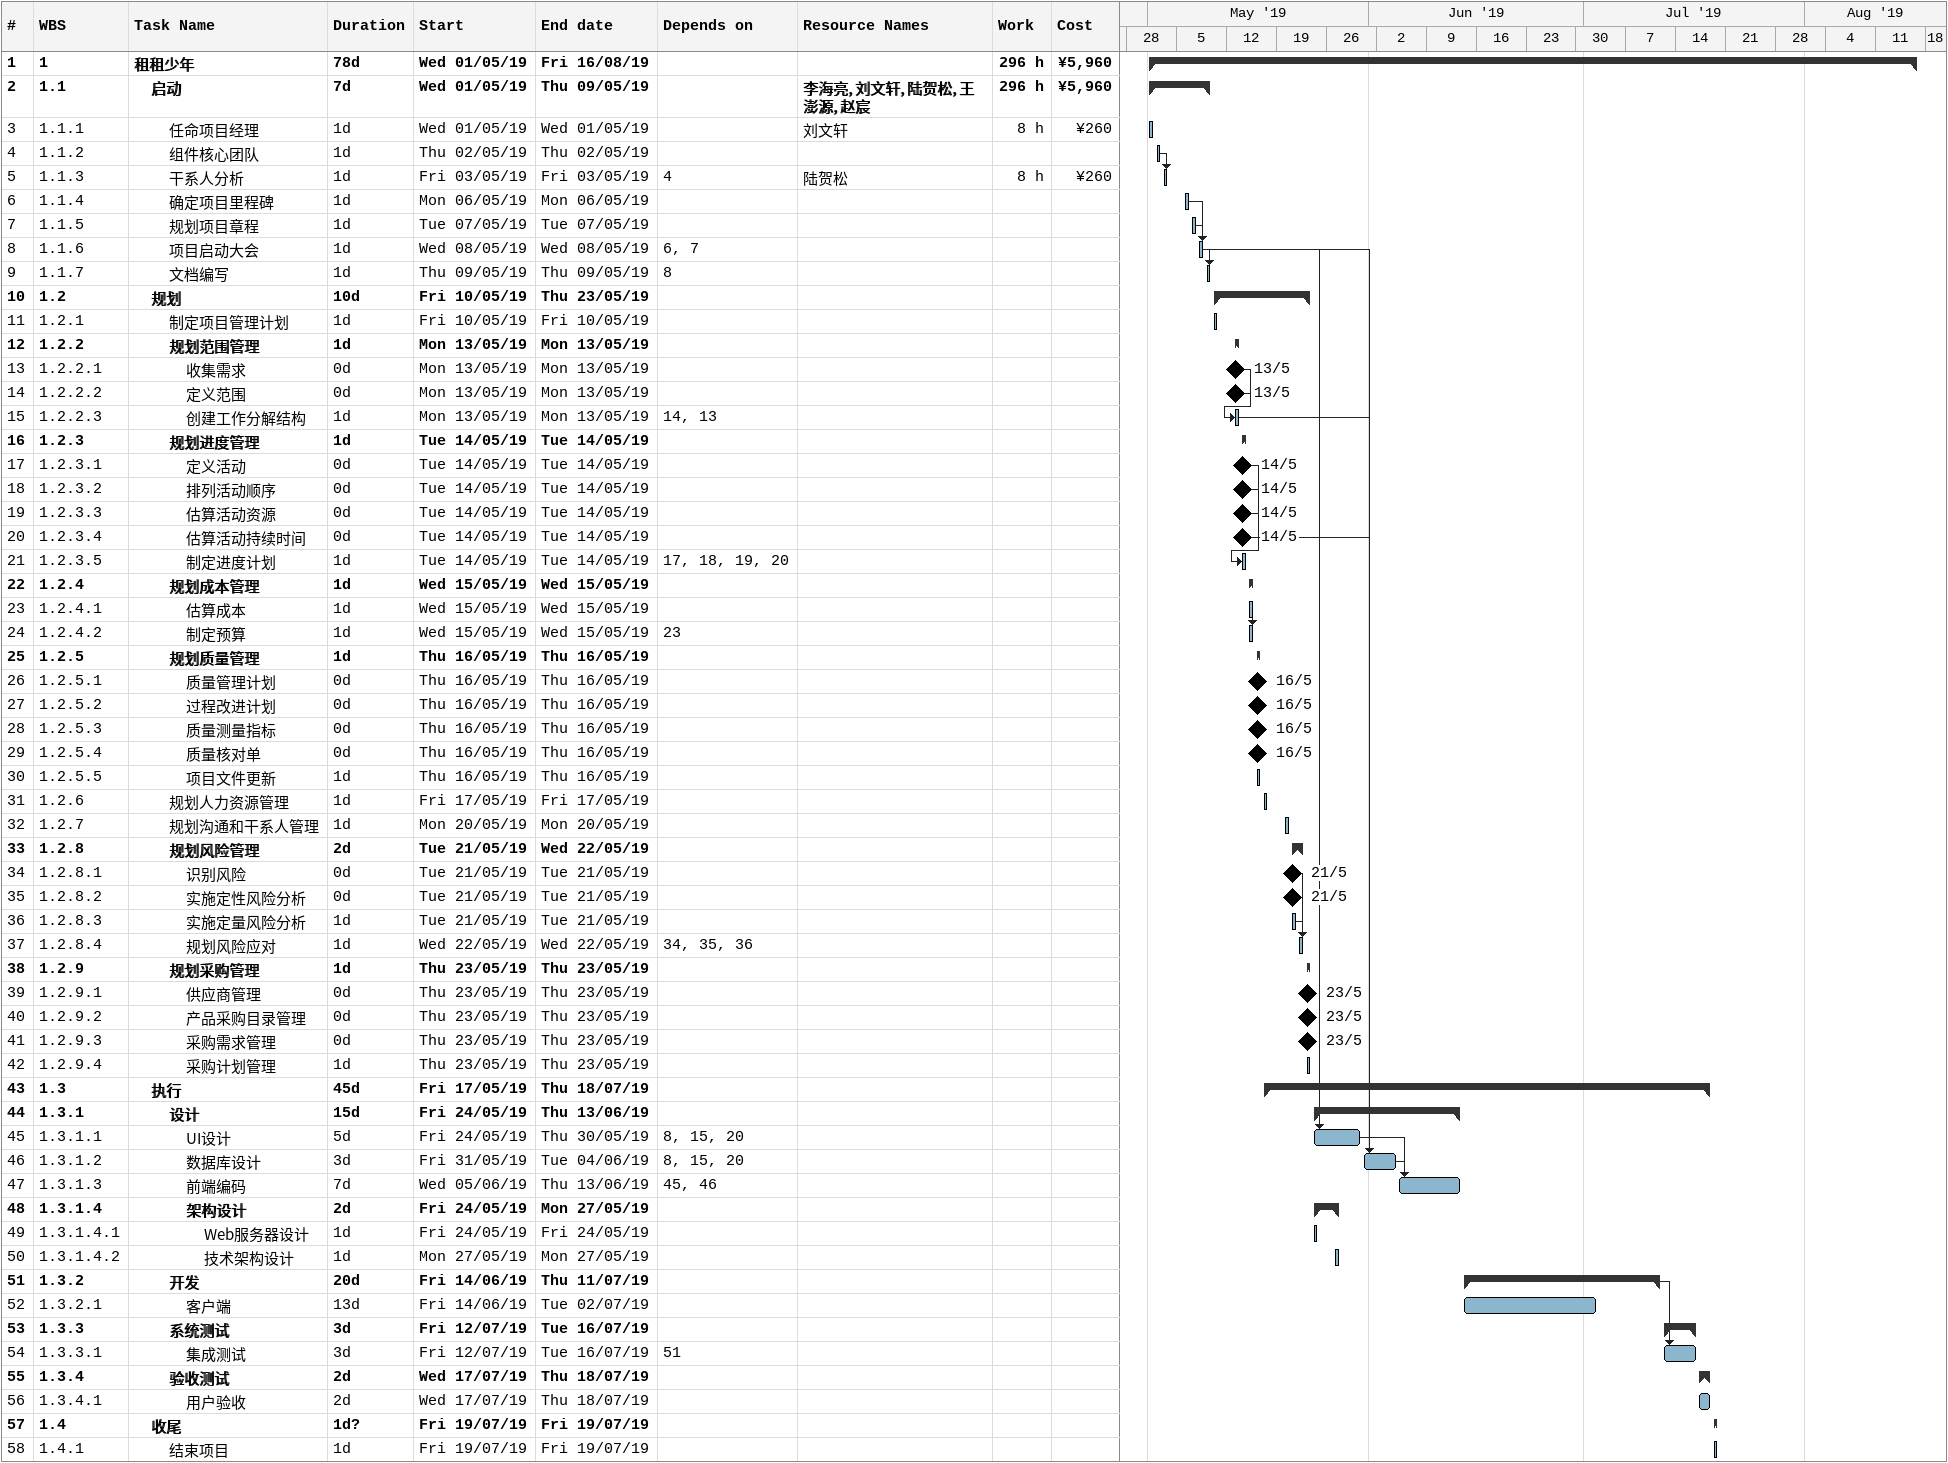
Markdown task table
| ID | WBS | Task | Duration | Start | Finish | Predecessors | Resources | Work (h) | Cost (¥) |
|---|---|---|---|---|---|---|---|---|---|
| 1 | 1 | **租租少年** | 78d | 2019-05-01 | 2019-08-16 |  |  | 296 | 5960 |
| 2 | 1.1 | **启动** | 7d | 2019-05-01 | 2019-05-09 |  | 李海亮, 刘文轩, 陆贺松, 王澎源, 赵宸 | 296 | 5960 |
| 3 | 1.1.1 | 任命项目经理 | 1d | 2019-05-01 | 2019-05-01 |  | 刘文轩 | 8 | 260 |
| 4 | 1.1.2 | 组件核心团队 | 1d | 2019-05-02 | 2019-05-02 |  |  |  |  |
| 5 | 1.1.3 | 干系人分析 | 1d | 2019-05-03 | 2019-05-03 | 4 | 陆贺松 | 8 | 260 |
| 6 | 1.1.4 | 确定项目里程碑 | 1d | 2019-05-06 | 2019-05-06 |  |  |  |  |
| 7 | 1.1.5 | 规划项目章程 | 1d | 2019-05-07 | 2019-05-07 |  |  |  |  |
| 8 | 1.1.6 | 项目启动大会 | 1d | 2019-05-08 | 2019-05-08 | 6, 7 |  |  |  |
| 9 | 1.1.7 | 文档编写 | 1d | 2019-05-09 | 2019-05-09 | 8 |  |  |  |
| 10 | 1.2 | **规划** | 10d | 2019-05-10 | 2019-05-23 |  |  |  |  |
| 11 | 1.2.1 | 制定项目管理计划 | 1d | 2019-05-10 | 2019-05-10 |  |  |  |  |
| 12 | 1.2.2 | **规划范围管理** | 1d | 2019-05-13 | 2019-05-13 |  |  |  |  |
| 13 | 1.2.2.1 | 收集需求 | 0d | 2019-05-13 | 2019-05-13 |  |  |  |  |
| 14 | 1.2.2.2 | 定义范围 | 0d | 2019-05-13 | 2019-05-13 |  |  |  |  |
| 15 | 1.2.2.3 | 创建工作分解结构 | 1d | 2019-05-13 | 2019-05-13 | 14, 13 |  |  |  |
| 16 | 1.2.3 | **规划进度管理** | 1d | 2019-05-14 | 2019-05-14 |  |  |  |  |
| 17 | 1.2.3.1 | 定义活动 | 0d | 2019-05-14 | 2019-05-14 |  |  |  |  |
| 18 | 1.2.3.2 | 排列活动顺序 | 0d | 2019-05-14 | 2019-05-14 |  |  |  |  |
| 19 | 1.2.3.3 | 估算活动资源 | 0d | 2019-05-14 | 2019-05-14 |  |  |  |  |
| 20 | 1.2.3.4 | 估算活动持续时间 | 0d | 2019-05-14 | 2019-05-14 |  |  |  |  |
| 21 | 1.2.3.5 | 制定进度计划 | 1d | 2019-05-14 | 2019-05-14 | 17, 18, 19, 20 |  |  |  |
| 22 | 1.2.4 | **规划成本管理** | 1d | 2019-05-15 | 2019-05-15 |  |  |  |  |
| 23 | 1.2.4.1 | 估算成本 | 1d | 2019-05-15 | 2019-05-15 |  |  |  |  |
| 24 | 1.2.4.2 | 制定预算 | 1d | 2019-05-15 | 2019-05-15 | 23 |  |  |  |
| 25 | 1.2.5 | **规划质量管理** | 1d | 2019-05-16 | 2019-05-16 |  |  |  |  |
| 26 | 1.2.5.1 | 质量管理计划 | 0d | 2019-05-16 | 2019-05-16 |  |  |  |  |
| 27 | 1.2.5.2 | 过程改进计划 | 0d | 2019-05-16 | 2019-05-16 |  |  |  |  |
| 28 | 1.2.5.3 | 质量测量指标 | 0d | 2019-05-16 | 2019-05-16 |  |  |  |  |
| 29 | 1.2.5.4 | 质量核对单 | 0d | 2019-05-16 | 2019-05-16 |  |  |  |  |
| 30 | 1.2.5.5 | 项目文件更新 | 1d | 2019-05-16 | 2019-05-16 |  |  |  |  |
| 31 | 1.2.6 | 规划人力资源管理 | 1d | 2019-05-17 | 2019-05-17 |  |  |  |  |
| 32 | 1.2.7 | 规划沟通和干系人管理 | 1d | 2019-05-20 | 2019-05-20 |  |  |  |  |
| 33 | 1.2.8 | **规划风险管理** | 2d | 2019-05-21 | 2019-05-22 |  |  |  |  |
| 34 | 1.2.8.1 | 识别风险 | 0d | 2019-05-21 | 2019-05-21 |  |  |  |  |
| 35 | 1.2.8.2 | 实施定性风险分析 | 0d | 2019-05-21 | 2019-05-21 |  |  |  |  |
| 36 | 1.2.8.3 | 实施定量风险分析 | 1d | 2019-05-21 | 2019-05-21 |  |  |  |  |
| 37 | 1.2.8.4 | 规划风险应对 | 1d | 2019-05-22 | 2019-05-22 | 34, 35, 36 |  |  |  |
| 38 | 1.2.9 | **规划采购管理** | 1d | 2019-05-23 | 2019-05-23 |  |  |  |  |
| 39 | 1.2.9.1 | 供应商管理 | 0d | 2019-05-23 | 2019-05-23 |  |  |  |  |
| 40 | 1.2.9.2 | 产品采购目录管理 | 0d | 2019-05-23 | 2019-05-23 |  |  |  |  |
| 41 | 1.2.9.3 | 采购需求管理 | 0d | 2019-05-23 | 2019-05-23 |  |  |  |  |
| 42 | 1.2.9.4 | 采购计划管理 | 1d | 2019-05-23 | 2019-05-23 |  |  |  |  |
| 43 | 1.3 | **执行** | 45d | 2019-05-17 | 2019-07-18 |  |  |  |  |
| 44 | 1.3.1 | **设计** | 15d | 2019-05-24 | 2019-06-13 |  |  |  |  |
| 45 | 1.3.1.1 | UI设计 | 5d | 2019-05-24 | 2019-05-30 | 8, 15, 20 |  |  |  |
| 46 | 1.3.1.2 | 数据库设计 | 3d | 2019-05-31 | 2019-06-04 | 8, 15, 20 |  |  |  |
| 47 | 1.3.1.3 | 前端编码 | 7d | 2019-06-05 | 2019-06-13 | 45, 46 |  |  |  |
| 48 | 1.3.1.4 | **架构设计** | 2d | 2019-05-24 | 2019-05-27 |  |  |  |  |
| 49 | 1.3.1.4.1 | Web服务器设计 | 1d | 2019-05-24 | 2019-05-24 |  |  |  |  |
| 50 | 1.3.1.4.2 | 技术架构设计 | 1d | 2019-05-27 | 2019-05-27 |  |  |  |  |
| 51 | 1.3.2 | **开发** | 20d | 2019-06-14 | 2019-07-11 |  |  |  |  |
| 52 | 1.3.2.1 | 客户端 | 13d | 2019-06-14 | 2019-07-02 |  |  |  |  |
| 53 | 1.3.3 | **系统测试** | 3d | 2019-07-12 | 2019-07-16 |  |  |  |  |
| 54 | 1.3.3.1 | 集成测试 | 3d | 2019-07-12 | 2019-07-16 | 51 |  |  |  |
| 55 | 1.3.4 | **验收测试** | 2d | 2019-07-17 | 2019-07-18 |  |  |  |  |
| 56 | 1.3.4.1 | 用户验收 | 2d | 2019-07-17 | 2019-07-18 |  |  |  |  |
| 57 | 1.4 | **收尾** | 1d? | 2019-07-19 | 2019-07-19 |  |  |  |  |
| 58 | 1.4.1 | 结束项目 | 1d | 2019-07-19 | 2019-07-19 |  |  |  |  |
